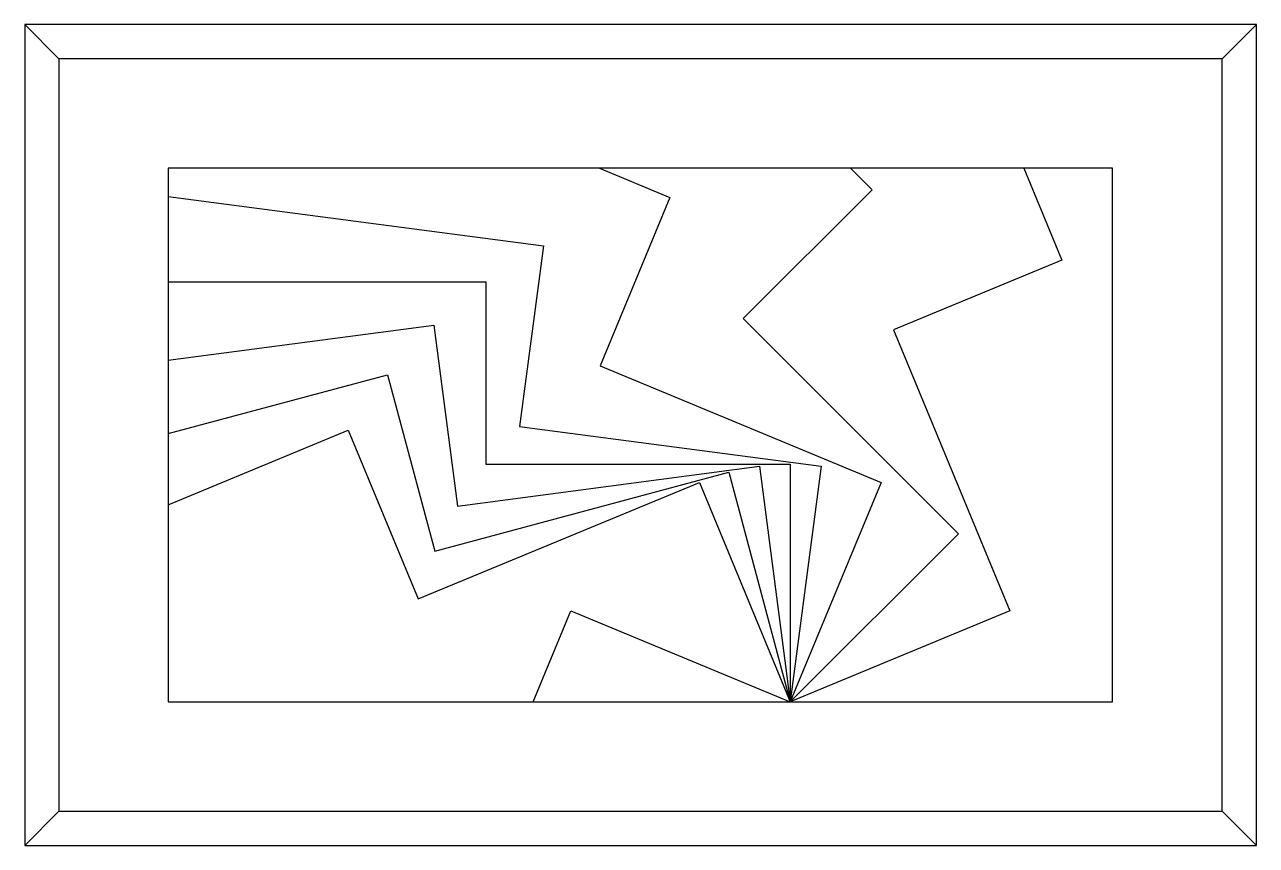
# Model space of a CAD drawing. Header units: metres. Extents: x 0.09 to 1.21, y 0.14 to 0.89.
import ezdxf

# ---------------------------------------------------------------- set-up
doc = ezdxf.new("R2010")
doc.units = ezdxf.units.M

msp = doc.modelspace()

# ---------------------------------------------------------------- linework, layer by layer
for p, q in [((1.2147, 0.888), (0.0897, 0.888)), ((0.0897, 0.888), (0.0897, 0.138)), ((0.1209, 0.8567), (0.0897, 0.888)), ((1.1834, 0.8567), (1.2147, 0.888)), ((1.2147, 0.138), (1.2147, 0.888)), ((1.1834, 0.8567), (0.1209, 0.8567)), ((0.1209, 0.8567), (0.1209, 0.1692)), ((1.1834, 0.1692), (1.1834, 0.8567)), ((0.2209, 0.7567), (0.2209, 0.2692)), ((1.0834, 0.7567), (0.2209, 0.7567)), ((1.0834, 0.2692), (1.0834, 0.7567)), ((0.2209, 0.2692), (1.0834, 0.2692)), ((0.1209, 0.1692), (0.0897, 0.138)), ((0.1209, 0.1692), (1.1834, 0.1692)), ((1.1834, 0.1692), (1.2147, 0.138)), ((0.0897, 0.138), (1.2147, 0.138))]:
    msp.add_line(p, q)
for points in [[(0.6147, 0.7567), (0.679, 0.7301), (0.6152, 0.5761), (0.8721, 0.4697), (0.789, 0.2692)], [(0.8441, 0.7567), (0.8637, 0.7371), (0.7459, 0.6193), (0.9425, 0.4227), (0.789, 0.2692)], [(1.0024, 0.7567), (1.0371, 0.6729), (0.8831, 0.6091), (0.9895, 0.3523), (0.789, 0.2692)], [(0.2209, 0.731), (0.5635, 0.6859), (0.5417, 0.5207), (0.8173, 0.4844), (0.789, 0.2692)], [(0.2209, 0.6529), (0.511, 0.6529), (0.511, 0.4863), (0.789, 0.4863), (0.789, 0.2692)], [(0.2209, 0.5815), (0.4633, 0.6134), (0.4851, 0.4481), (0.7607, 0.4844), (0.789, 0.2692)], [(0.2209, 0.5143), (0.4212, 0.5679), (0.4643, 0.4069), (0.7328, 0.4789), (0.789, 0.2692)], [(0.2209, 0.4492), (0.3853, 0.5173), (0.4491, 0.3634), (0.7059, 0.4697), (0.789, 0.2692)], [(0.5541, 0.2692), (0.5885, 0.3523), (0.789, 0.2692)]]:
    msp.add_lwpolyline(points)

doc.saveas('drawing.dxf')
